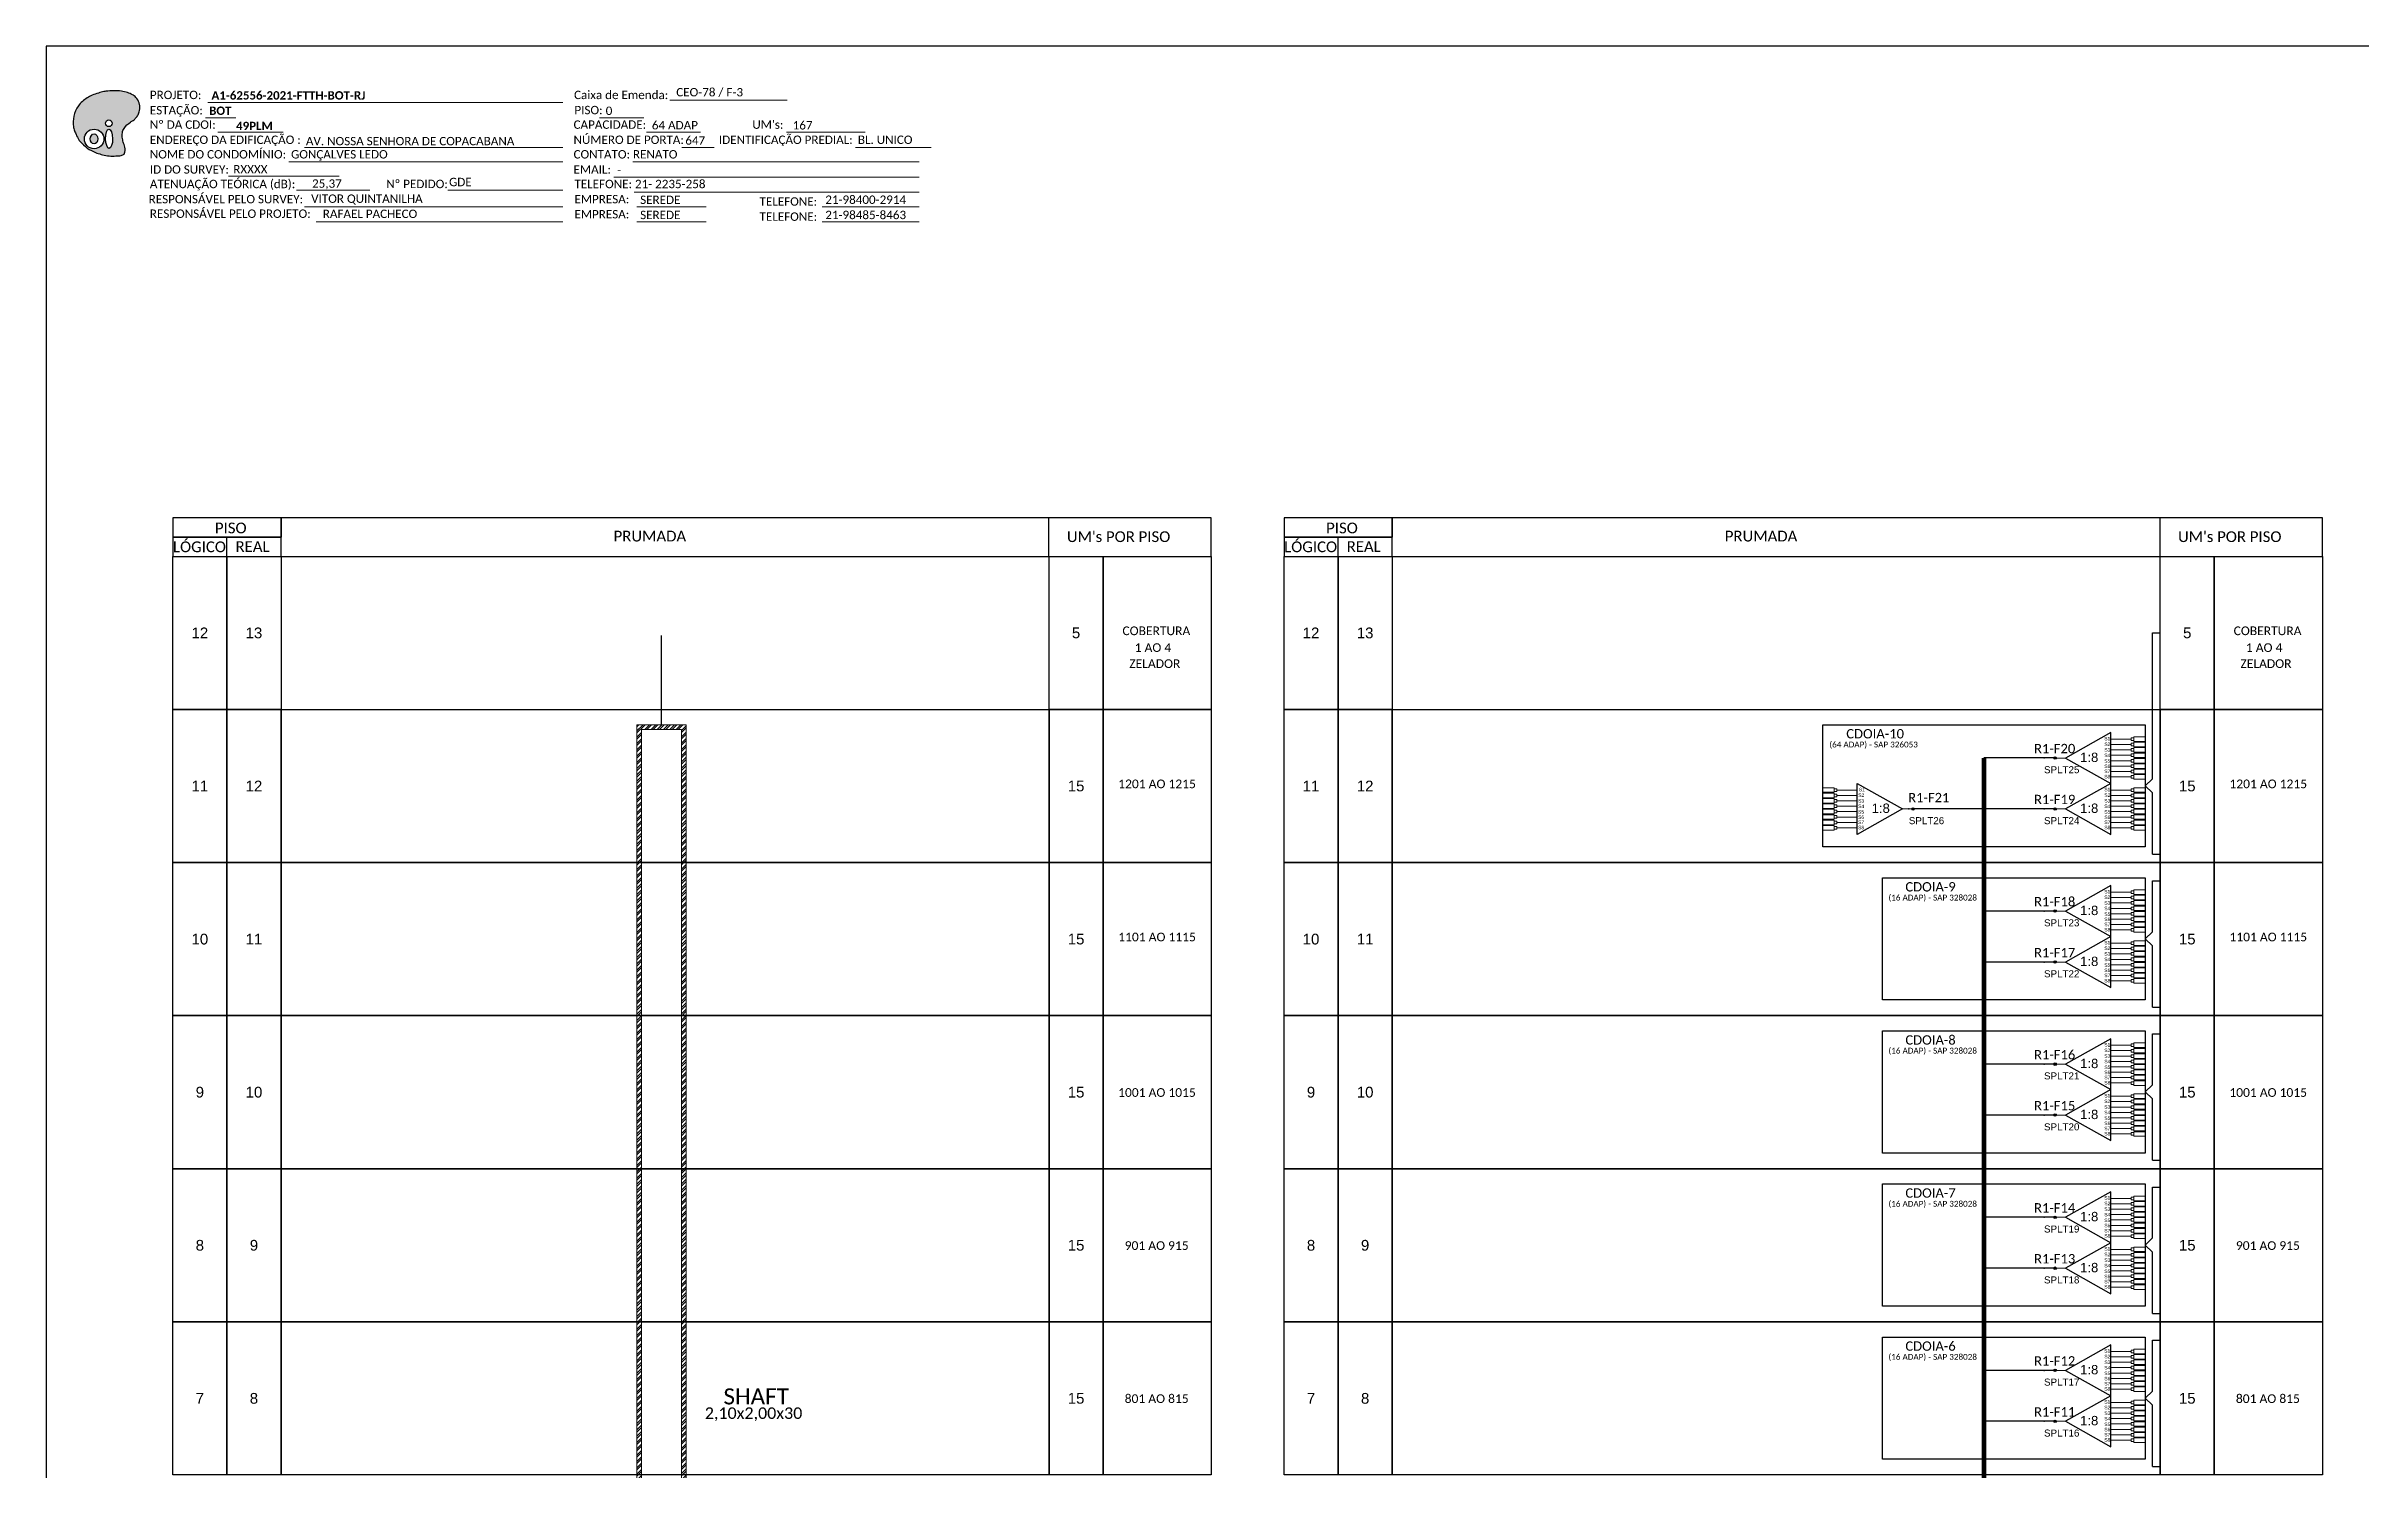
# Model space of a CAD drawing. Header units: inches. Extents: x 1395 to 3179, y -90 to 504.
# Drawn here: x 2340.9 to 2836.2, y 199.3 to 503.9 of the extents above; entities that cross this region are included whole.
import ezdxf
from ezdxf.enums import TextEntityAlignment as Align

# ---------------------------------------------------------------- set-up
doc = ezdxf.new("R2010")
doc.units = ezdxf.units.IN
doc.header["$MEASUREMENT"] = 0
doc.styles.add('ARIAL', font='arial.ttf')
doc.styles.add('WMF-Calibri0', font='CALIBRI.TTF')
doc.styles.add('WMF-Calibri1', font='CALIBRIB.TTF')

# ---------------------------------------------------------------- blocks, each defined once
blk = doc.blocks.new('SPLT_1-8_SC-APC')
at = {"color": 1}
blk.add_lwpolyline([(-7.37, -2.1), (-17.04, -7.55), (-7.37, -13), (-7.37, -2.1)], dxfattribs=at)
at = {"color": 3, "lineweight": 0}
for points in [[(-2.99, -3.51), (-7.37, -3.51)], [(-7.37, -4.66), (-2.99, -4.66)], [(-2.41, -3.02), (-2.41, -4)], [(-2.41, -3.02), (0, -3.02)], [(-2.41, -4), (0, -4)], [(-2.41, -4.17), (-2.41, -5.16)], [(-2.41, -4.17), (0, -4.17)], [(-7.37, -5.82), (-2.99, -5.82)], [(-7.37, -6.97), (-2.99, -6.97)], [(-7.37, -8.12), (-2.99, -8.12)], [(-7.37, -9.28), (-2.99, -9.28)], [(-2.41, -5.16), (0, -5.16)], [(-2.41, -5.32), (-2.41, -6.31)], [(-2.41, -5.32), (0, -5.32)], [(-2.41, -6.31), (0, -6.31)], [(-2.41, -6.48), (-2.41, -7.46)], [(-2.41, -6.48), (0, -6.48)], [(-2.41, -7.46), (0, -7.46)], [(-2.41, -7.63), (-2.41, -8.62)], [(-2.41, -7.63), (0, -7.63)], [(-2.41, -8.62), (0, -8.62)], [(-2.41, -8.78), (-2.41, -9.77)], [(-2.41, -8.78), (0, -8.78)], [(-2.41, -9.77), (0, -9.77)], [(-7.37, -10.43), (-2.99, -10.43)], [(-7.37, -11.58), (-2.99, -11.58)], [(-2.41, -9.94), (-2.41, -10.92)], [(-2.41, -9.94), (0, -9.94)], [(-2.41, -10.92), (0, -10.92)], [(-2.41, -11.09), (-2.41, -12.08)], [(-2.41, -11.09), (0, -11.09)], [(-2.41, -12.08), (0, -12.08)]]:
    blk.add_lwpolyline(points, dxfattribs=at)
for points in [[(-2.99, -3.22), (-2.41, -3.22), (-2.41, -3.8), (-2.99, -3.8)], [(-2.99, -4.38), (-2.41, -4.38), (-2.41, -4.95), (-2.99, -4.95)], [(-2.99, -5.53), (-2.41, -5.53), (-2.41, -6.1), (-2.99, -6.1)], [(-2.99, -6.68), (-2.41, -6.68), (-2.41, -7.26), (-2.99, -7.26)], [(-2.99, -7.84), (-2.41, -7.84), (-2.41, -8.41), (-2.99, -8.41)], [(-2.99, -8.99), (-2.41, -8.99), (-2.41, -9.56), (-2.99, -9.56)], [(-2.99, -10.14), (-2.41, -10.14), (-2.41, -10.72), (-2.99, -10.72)], [(-2.99, -11.3), (-2.41, -11.3), (-2.41, -11.87), (-2.99, -11.87)]]:
    blk.add_lwpolyline(points, close=True, dxfattribs=at)
at = {"color": 1, "lineweight": 0}
blk.add_lwpolyline([(-17.04, -7.55), (-19.26, -7.55)], dxfattribs=at)
at = {"color": 1, "style": 'ARIAL'}
for s, height, p in [('S1', 0.75, (-8.74, -3.78)), ('S2', 0.75, (-8.74, -4.97)), ('1:8', 2, (-13.91, -8.4)), ('S3', 0.75, (-8.74, -6.18)), ('S4', 0.75, (-8.74, -7.36)), ('S5', 0.75, (-8.74, -8.57)), ('S6', 0.75, (-8.74, -9.69)), ('S7', 0.75, (-8.74, -10.78)), ('S8', 0.75, (-8.74, -11.9))]:
    blk.add_text(s, height=height, dxfattribs=at).set_placement(p)
blk = doc.blocks.new('SPLITTER_')
blk.add_point((0, 0))
at = {"style": 'ARIAL', "flags": 4}
blk.add_attdef('SPLT', (0, -3.26), '', height=1.5, dxfattribs=at)
blk = doc.blocks.new('SPLT_1-8_SC-APC_ESQ')
at = {"color": 3, "lineweight": 0}
for points in [[(2.41, -3.02), (0, -3.02)], [(2.41, -4), (0, -4)], [(2.41, -4.17), (0, -4.17)], [(2.41, -3.02), (2.41, -4)], [(2.41, -4.17), (2.41, -5.16)], [(2.99, -3.51), (7.37, -3.51)], [(7.37, -4.66), (2.99, -4.66)], [(2.41, -5.16), (0, -5.16)], [(2.41, -5.32), (0, -5.32)], [(2.41, -6.31), (0, -6.31)], [(2.41, -6.48), (0, -6.48)], [(2.41, -7.46), (0, -7.46)], [(2.41, -7.63), (0, -7.63)], [(2.41, -8.62), (0, -8.62)], [(2.41, -8.78), (0, -8.78)], [(2.41, -9.77), (0, -9.77)], [(2.41, -5.32), (2.41, -6.31)], [(2.41, -6.48), (2.41, -7.46)], [(2.41, -7.63), (2.41, -8.62)], [(2.41, -8.78), (2.41, -9.77)], [(7.37, -5.82), (2.99, -5.82)], [(7.37, -6.97), (2.99, -6.97)], [(7.37, -8.12), (2.99, -8.12)], [(7.37, -9.28), (2.99, -9.28)], [(2.41, -9.94), (0, -9.94)], [(2.41, -10.92), (0, -10.92)], [(2.41, -11.09), (0, -11.09)], [(2.41, -12.08), (0, -12.08)], [(2.41, -9.94), (2.41, -10.92)], [(2.41, -11.09), (2.41, -12.08)], [(7.37, -10.43), (2.99, -10.43)], [(7.37, -11.58), (2.99, -11.58)]]:
    blk.add_lwpolyline(points, dxfattribs=at)
for points in [[(2.99, -3.22), (2.41, -3.22), (2.41, -3.8), (2.99, -3.8)], [(2.99, -4.38), (2.41, -4.38), (2.41, -4.95), (2.99, -4.95)], [(2.99, -5.53), (2.41, -5.53), (2.41, -6.1), (2.99, -6.1)], [(2.99, -6.68), (2.41, -6.68), (2.41, -7.26), (2.99, -7.26)], [(2.99, -7.84), (2.41, -7.84), (2.41, -8.41), (2.99, -8.41)], [(2.99, -8.99), (2.41, -8.99), (2.41, -9.56), (2.99, -9.56)], [(2.99, -10.14), (2.41, -10.14), (2.41, -10.72), (2.99, -10.72)], [(2.99, -11.3), (2.41, -11.3), (2.41, -11.87), (2.99, -11.87)]]:
    blk.add_lwpolyline(points, close=True, dxfattribs=at)
at = {"color": 1}
blk.add_lwpolyline([(7.37, -2.1), (17.04, -7.55), (7.37, -13), (7.37, -2.1)], dxfattribs=at)
at = {"color": 1, "lineweight": 0}
blk.add_lwpolyline([(17.04, -7.55), (19.26, -7.55)], dxfattribs=at)
at = {"color": 1, "style": 'ARIAL'}
for s, height, p in [('S2', 0.75, (7.56, -4.97)), ('S1', 0.75, (7.7, -3.78)), ('S5', 0.75, (7.55, -8.57)), ('S3', 0.75, (7.55, -6.18)), ('S4', 0.75, (7.55, -7.36)), ('S6', 0.75, (7.55, -9.69)), ('1:8', 2, (10.45, -8.4)), ('S7', 0.75, (7.55, -10.78)), ('S8', 0.75, (7.55, -11.9))]:
    blk.add_text(s, height=height, dxfattribs=at).set_placement(p)
blk = doc.blocks.new('OI')
h = blk.add_hatch(color=40)
edge = h.paths.add_edge_path()
edge.add_spline(control_points=[(4.35, -0.67), (3.92, -0.99), (3.26, -1.5), (2.81, -2.59), (2.9, -3.5), (3.06, -4.27), (3.31, -4.85), (3.37, -5.39), (3.4, -5.88), (3.2, -6.4), (2.54, -6.61), (1.65, -6.63), (0.55, -6.67), (-0.56, -6.42), (-1.61, -6.14), (-2.77, -5.61), (-3.92, -4.77), (-4.89, -3.7), (-5.34, -2.65), (-5.6, -1.94), (-5.85, -0.96), (-5.71, 0.47), (-5.1, 2.02), (-4.14, 3.02), (-3.3, 3.61), (-2.37, 4.16), (-1.36, 4.44), (-0.56, 4.7), (0.79, 4.85), (2.24, 4.97), (3.79, 4.57), (4.67, 4.21), (5.44, 3.65), (5.76, 2.99), (6.03, 2.21), (6.01, 1.46), (5.72, 0.64), (5.31, 0.08), (4.88, -0.38), (4.51, -0.55), (4.35, -0.67)], knot_values=[0, 0, 0, 0, 1.60434, 2.417191, 3.427595, 4.282808, 4.776746, 5.304182, 5.888771, 6.258406, 6.858137, 7.79129, 8.986195, 10.124242, 11.187857, 12.242908, 13.953784, 15.414161, 16.515391, 17.349188, 17.675853, 19.552021, 21.515531, 22.568638, 23.63245, 24.621084, 25.782718, 26.745347, 27.142653, 29.870543, 31.004649, 31.921532, 32.709589, 33.801391, 34.042471, 35.192333, 35.971461, 36.628871, 37.254359, 37.836911, 37.836911, 37.836911, 37.836911], degree=3, periodic=0)
h.paths.add_polyline_path([(1.13, -0.87, -1), (-0.04, -0.87, -1)], flags=16)
edge = h.paths.add_edge_path(flags=16)
edge.add_ellipse((0.56, -3.59), major_axis=(-0.02, 1.71), ratio=0.361305, start_angle=0, end_angle=360)
h.paths.add_polyline_path([(-0.36, -3.62, -1), (-3.8, -3.62, -1)], flags=16)
edge = h.paths.add_edge_path(flags=0)
edge.add_ellipse((-2.08, -3.62), major_axis=(0, 0.885), ratio=0.758294, start_angle=0, end_angle=360)
at = {"color": 40}
for centre, radius in [((-2.08, -3.62), 1.72), ((0.54, -0.87), 0.587)]:
    blk.add_circle(centre, radius, dxfattribs=at)
blk.add_ellipse((-2.08, -3.62), major_axis=(0, 0.885), ratio=0.758294, start_param=-3.141592653589792, end_param=3.141592653589792, dxfattribs=at)
blk.add_ellipse((0.56, -3.59), major_axis=(-0.02, 1.71), ratio=0.361305, dxfattribs=at)
at = {"color": 40, "start_tangent": (-0.800898, -0.598801), "end_tangent": (-0.800898, -0.598801)}
blk.add_spline([(4.35, -0.67), (3.2, -1.78), (2.9, -2.54), (2.92, -3.55), (3.12, -4.38), (3.28, -4.85), (3.37, -5.37), (3.35, -5.95), (3.2, -6.29), (2.66, -6.55), (1.73, -6.63), (0.54, -6.62), (-0.58, -6.41), (-1.6, -6.11), (-2.56, -5.67), (-3.95, -4.67), (-4.89, -3.56), (-5.37, -2.56), (-5.64, -1.78), (-5.72, -1.46), (-5.63, 0.42), (-4.84, 2.22), (-4.13, 2.99), (-3.27, 3.62), (-2.4, 4.09), (-1.3, 4.47), (-0.37, 4.72), (0.02, 4.77), (2.75, 4.8), (3.85, 4.53), (4.69, 4.16), (5.31, 3.68), (5.85, 2.73), (5.93, 2.5), (5.94, 1.35), (5.67, 0.62), (5.29, 0.08), (4.84, -0.36), (4.35, -0.67)], degree=3, dxfattribs=at)

msp = doc.modelspace()

# ---------------------------------------------------------------- hatches: boundary and pattern name
h = msp.add_hatch()
h.set_pattern_fill('ANSI32', color=3, scale=0.1)
h.set_pattern_definition([(45, (-5172.0633, 2393.9576), (-0.67351921, 0.67351921), []), (45, (-5171.6142, 2393.9576), (-0.67351921, 0.67351921), [])])
h.paths.add_polyline_path([(2467.27, 358.83), (2477.78, 358.83), (2477.78, 45.59), (2467.27, 45.59)])
h.paths.add_polyline_path([(2468.27, 357.83), (2476.78, 357.83), (2476.78, 46.59), (2468.27, 46.59)], flags=16)
h = msp.add_hatch(color=3)
h.dxf.hatch_style = 1
edge = h.paths.add_edge_path()
edge.add_arc((2770.65, 351.72), 0.256, 0, 360)
h = msp.add_hatch(color=3)
h.dxf.hatch_style = 1
edge = h.paths.add_edge_path()
edge.add_arc((2740.22, 340.82), 0.256, 0, 360)
h = msp.add_hatch(color=3)
h.dxf.hatch_style = 1
edge = h.paths.add_edge_path()
edge.add_arc((2770.65, 340.82), 0.256, 0, 360)
h = msp.add_hatch(color=3)
h.dxf.hatch_style = 1
edge = h.paths.add_edge_path()
edge.add_arc((2770.65, 318.97), 0.256, 0, 360)
h = msp.add_hatch(color=3)
h.dxf.hatch_style = 1
edge = h.paths.add_edge_path()
edge.add_arc((2770.65, 308.08), 0.256, 0, 360)
h = msp.add_hatch(color=3)
h.dxf.hatch_style = 1
edge = h.paths.add_edge_path()
edge.add_arc((2770.65, 286.23), 0.256, 0, 360)
h = msp.add_hatch(color=3)
h.dxf.hatch_style = 1
edge = h.paths.add_edge_path()
edge.add_arc((2770.65, 275.33), 0.256, 0, 360)
h = msp.add_hatch(color=3)
h.dxf.hatch_style = 1
edge = h.paths.add_edge_path()
edge.add_arc((2770.65, 253.49), 0.256, 0, 360)
h = msp.add_hatch(color=3)
h.dxf.hatch_style = 1
edge = h.paths.add_edge_path()
edge.add_arc((2770.65, 242.59), 0.256, 0, 360)
h = msp.add_hatch(color=3)
h.dxf.hatch_style = 1
edge = h.paths.add_edge_path()
edge.add_arc((2770.65, 220.74), 0.256, 0, 360)
h = msp.add_hatch(color=3)
h.dxf.hatch_style = 1
edge = h.paths.add_edge_path()
edge.add_arc((2770.65, 209.84), 0.256, 0, 360)

# ---------------------------------------------------------------- linework, layer by layer
at = {"color": 3}
for p, q in [((2791.47, 354.17), (2791.47, 378.47)), ((2791.47, 347.28), (2791.47, 354.17)), ((2789.91, 345.78), (2791.47, 347.28)), ((2791.47, 344.27), (2789.91, 345.78)), ((2791.47, 331.16), (2791.47, 344.27)), ((2791.47, 314.54), (2791.47, 325.43)), ((2789.91, 313.03), (2791.47, 314.54)), ((2791.47, 311.53), (2789.91, 313.03)), ((2791.47, 298.41), (2791.47, 311.53)), ((2791.47, 281.8), (2791.47, 292.69)), ((2789.91, 280.29), (2791.47, 281.8)), ((2791.47, 278.78), (2789.91, 280.29)), ((2791.47, 265.67), (2791.47, 278.78)), ((2791.47, 249.05), (2791.47, 259.94)), ((2789.91, 247.55), (2791.47, 249.05)), ((2791.47, 246.04), (2789.91, 247.55)), ((2791.47, 232.93), (2791.47, 246.04)), ((2791.47, 216.31), (2791.47, 227.2)), ((2789.91, 214.8), (2791.47, 216.31)), ((2791.47, 213.29), (2789.91, 214.8)), ((2791.47, 200.18), (2791.47, 213.29))]:
    msp.add_line(p, q, dxfattribs=at)
at = {"color": 1}
for p, q in [((2720.96, 358.84), (2789.91, 358.84)), ((2720.96, 332.71), (2720.96, 358.84)), ((2789.91, 358.84), (2789.91, 332.71)), ((2789.91, 332.71), (2720.96, 332.71))]:
    msp.add_line(p, q, dxfattribs=at)
for points in [[(2340.92, -90.07), (3179.49, -90.07), (3179.49, 503.93), (2340.92, 503.93), (2340.92, -90.07)], [(2391.13, 394.84), (2590.14, 394.84), (2590.14, 403.06), (2391.13, 403.06), (2391.13, 403.06), (2391.13, 398.95)], [(2555.4, 394.84), (2555.4, 403.06)], [(2628.83, 394.84), (2827.84, 394.84), (2827.84, 403.06), (2628.83, 403.06), (2628.83, 403.06), (2628.83, 398.95)], [(2793.11, 394.84), (2793.11, 403.06)], [(2379.55, 394.84), (2379.55, 398.95)], [(2617.26, 394.84), (2617.26, 398.95)], [(2791.47, 200.18), (2793.12, 200.18)]]:
    msp.add_lwpolyline(points)
at = {"color": 7, "lineweight": 0}
for points in [[(2375.47, 491.89), (2451.44, 491.89)], [(2474.28, 492.38), (2499.41, 492.38)], [(2374.95, 488.61), (2381.5, 488.61)], [(2377.61, 485.54), (2391.56, 485.54)], [(2459.24, 488.65), (2468.72, 488.65)], [(2469.28, 485.54), (2480.9, 485.54)], [(2499.23, 485.54), (2516.08, 485.54)], [(2396.18, 482.31), (2451.44, 482.31)], [(2476.87, 482.31), (2483.81, 482.31)], [(2514.04, 482.31), (2530.22, 482.31)], [(2379.93, 476.13), (2403.56, 476.13)], [(2392.77, 479.19), (2451.44, 479.19)], [(2462.36, 475.96), (2527.63, 475.96)], [(2466.4, 479.19), (2527.63, 479.19)], [(2394.47, 473.16), (2410.14, 473.16)], [(2426.8, 473.17), (2451.29, 473.17)], [(2427.3, 473.17), (2451.45, 473.17)], [(2466.65, 472.72), (2527.63, 472.72)], [(2396.18, 469.61), (2451.44, 469.61)], [(2398.67, 466.37), (2451.44, 466.37)], [(2467.26, 469.61), (2482.05, 469.61)], [(2467.26, 466.37), (2482.05, 466.37)], [(2506.86, 469.61), (2527.63, 469.61)], [(2506.86, 466.37), (2527.63, 466.37)]]:
    msp.add_lwpolyline(points, dxfattribs=at)
at = {"color": 0}
for points in [[(2367.98, 398.95), (2391.13, 398.95), (2391.13, 403.06), (2367.98, 403.06)], [(2605.69, 398.95), (2628.83, 398.95), (2628.83, 403.06), (2605.69, 403.06)], [(2367.98, 394.84), (2391.13, 394.84), (2391.13, 398.95), (2367.98, 398.95)], [(2605.69, 394.84), (2628.83, 394.84), (2628.83, 398.95), (2605.69, 398.95)]]:
    msp.add_lwpolyline(points, close=True, dxfattribs=at)
for points in [[(2367.98, 394.84), (2379.55, 394.84), (2379.55, 362.1), (2367.98, 362.1)], [(2379.55, 394.84), (2391.13, 394.84), (2391.13, 362.1), (2379.55, 362.1)], [(2555.42, 394.84), (2566.99, 394.84), (2566.99, 362.1), (2555.42, 362.1)], [(2566.99, 394.84), (2590.14, 394.84), (2590.14, 362.1), (2566.99, 362.1)], [(2605.69, 394.84), (2617.26, 394.84), (2617.26, 362.1), (2605.69, 362.1)], [(2617.26, 394.84), (2628.83, 394.84), (2628.83, 362.1), (2617.26, 362.1)], [(2793.12, 394.84), (2804.7, 394.84), (2804.7, 362.1), (2793.12, 362.1)], [(2804.7, 394.84), (2827.84, 394.84), (2827.84, 362.1), (2804.7, 362.1)], [(2367.98, 362.1), (2379.55, 362.1), (2379.55, 329.35), (2367.98, 329.35)], [(2379.55, 362.1), (2391.13, 362.1), (2391.13, 329.35), (2379.55, 329.35)], [(2391.13, 362.1), (2555.42, 362.1), (2555.42, 329.35), (2391.13, 329.35)], [(2555.42, 362.1), (2566.99, 362.1), (2566.99, 329.35), (2555.42, 329.35)], [(2566.99, 362.1), (2590.14, 362.1), (2590.14, 329.35), (2566.99, 329.35)], [(2605.69, 362.1), (2617.26, 362.1), (2617.26, 329.35), (2605.69, 329.35)], [(2617.26, 362.1), (2628.83, 362.1), (2628.83, 329.35), (2617.26, 329.35)], [(2628.83, 362.1), (2793.12, 362.1), (2793.12, 329.35), (2628.83, 329.35)], [(2793.12, 362.1), (2804.7, 362.1), (2804.7, 329.35), (2793.12, 329.35)], [(2804.7, 362.1), (2827.84, 362.1), (2827.84, 329.35), (2804.7, 329.35)], [(2367.98, 329.35), (2379.55, 329.35), (2379.55, 296.61), (2367.98, 296.61)], [(2379.55, 329.35), (2391.13, 329.35), (2391.13, 296.61), (2379.55, 296.61)], [(2391.13, 329.35), (2555.42, 329.35), (2555.42, 296.61), (2391.13, 296.61)], [(2555.42, 329.35), (2566.99, 329.35), (2566.99, 296.61), (2555.42, 296.61)], [(2566.99, 329.35), (2590.14, 329.35), (2590.14, 296.61), (2566.99, 296.61)], [(2605.69, 329.35), (2617.26, 329.35), (2617.26, 296.61), (2605.69, 296.61)], [(2617.26, 329.35), (2628.83, 329.35), (2628.83, 296.61), (2617.26, 296.61)], [(2628.83, 329.35), (2793.12, 329.35), (2793.12, 296.61), (2628.83, 296.61)], [(2793.12, 329.35), (2804.7, 329.35), (2804.7, 296.61), (2793.12, 296.61)], [(2804.7, 329.35), (2827.84, 329.35), (2827.84, 296.61), (2804.7, 296.61)], [(2367.98, 296.61), (2379.55, 296.61), (2379.55, 263.87), (2367.98, 263.87)], [(2379.55, 296.61), (2391.13, 296.61), (2391.13, 263.87), (2379.55, 263.87)], [(2391.13, 296.61), (2555.42, 296.61), (2555.42, 263.87), (2391.13, 263.87)], [(2555.42, 296.61), (2566.99, 296.61), (2566.99, 263.87), (2555.42, 263.87)], [(2566.99, 296.61), (2590.14, 296.61), (2590.14, 263.87), (2566.99, 263.87)], [(2605.69, 296.61), (2617.26, 296.61), (2617.26, 263.87), (2605.69, 263.87)], [(2617.26, 296.61), (2628.83, 296.61), (2628.83, 263.87), (2617.26, 263.87)], [(2628.83, 296.61), (2793.12, 296.61), (2793.12, 263.87), (2628.83, 263.87)], [(2793.12, 296.61), (2804.7, 296.61), (2804.7, 263.87), (2793.12, 263.87)], [(2804.7, 296.61), (2827.84, 296.61), (2827.84, 263.87), (2804.7, 263.87)], [(2367.98, 263.87), (2379.55, 263.87), (2379.55, 231.12), (2367.98, 231.12)], [(2379.55, 263.87), (2391.13, 263.87), (2391.13, 231.12), (2379.55, 231.12)], [(2391.13, 263.87), (2555.42, 263.87), (2555.42, 231.12), (2391.13, 231.12)], [(2555.42, 263.87), (2566.99, 263.87), (2566.99, 231.12), (2555.42, 231.12)], [(2566.99, 263.87), (2590.14, 263.87), (2590.14, 231.12), (2566.99, 231.12)], [(2605.69, 263.87), (2617.26, 263.87), (2617.26, 231.12), (2605.69, 231.12)], [(2617.26, 263.87), (2628.83, 263.87), (2628.83, 231.12), (2617.26, 231.12)], [(2628.83, 263.87), (2793.12, 263.87), (2793.12, 231.12), (2628.83, 231.12)], [(2793.12, 263.87), (2804.7, 263.87), (2804.7, 231.12), (2793.12, 231.12)], [(2804.7, 263.87), (2827.84, 263.87), (2827.84, 231.12), (2804.7, 231.12)], [(2367.98, 231.12), (2379.55, 231.12), (2379.55, 198.38), (2367.98, 198.38)], [(2379.55, 231.12), (2391.13, 231.12), (2391.13, 198.38), (2379.55, 198.38)], [(2391.13, 231.12), (2555.42, 231.12), (2555.42, 198.38), (2391.13, 198.38)], [(2555.42, 231.12), (2566.99, 231.12), (2566.99, 198.38), (2555.42, 198.38)], [(2566.99, 231.12), (2590.14, 231.12), (2590.14, 198.38), (2566.99, 198.38)], [(2605.69, 231.12), (2617.26, 231.12), (2617.26, 198.38), (2605.69, 198.38)], [(2617.26, 231.12), (2628.83, 231.12), (2628.83, 198.38), (2617.26, 198.38)], [(2628.83, 231.12), (2793.12, 231.12), (2793.12, 198.38), (2628.83, 198.38)], [(2793.12, 231.12), (2804.7, 231.12), (2804.7, 198.38), (2793.12, 198.38)], [(2804.7, 231.12), (2827.84, 231.12), (2827.84, 198.38), (2804.7, 198.38)]]:
    msp.add_lwpolyline(points, close=True)
at = {"color": 3}
for points in [[(2472.52, 358.83), (2472.52, 377.92)], [(2791.47, 378.47), (2793.12, 378.47)], [(2791.47, 331.16), (2793.12, 331.16)], [(2791.47, 325.43), (2793.12, 325.43)], [(2791.47, 298.41), (2793.12, 298.41)], [(2791.47, 292.69), (2793.12, 292.69)], [(2791.47, 265.67), (2793.12, 265.67)], [(2791.47, 259.94), (2793.12, 259.94)], [(2791.47, 232.93), (2793.12, 232.93)], [(2791.47, 227.2), (2793.12, 227.2)]]:
    msp.add_lwpolyline(points, dxfattribs=at)
at = {"color": 2, "lineweight": 0}
for points in [[(2467.27, 358.83), (2477.78, 358.83), (2477.78, 45.59), (2467.27, 45.59)], [(2468.27, 357.83), (2476.78, 357.83), (2476.78, 46.59), (2468.27, 46.59)]]:
    msp.add_lwpolyline(points, close=True, dxfattribs=at)
at = {"color": 5, "const_width": 1}
msp.add_lwpolyline([(2755.43, 351.72), (2755.43, 2.81)], dxfattribs=at)
at = {"color": 5}
for points in [[(2770.65, 351.72), (2755.43, 351.72)], [(2755.43, 340.82), (2740.22, 340.82)], [(2770.65, 340.82), (2755.43, 340.82)], [(2770.65, 318.97), (2755.43, 318.97)], [(2770.65, 308.08), (2755.43, 308.08)], [(2770.65, 286.23), (2755.43, 286.23)], [(2770.65, 275.33), (2755.43, 275.33)], [(2770.65, 253.49), (2755.43, 253.49)], [(2770.65, 242.59), (2755.43, 242.59)], [(2770.65, 220.74), (2755.43, 220.74)], [(2770.65, 209.84), (2755.43, 209.84)]]:
    msp.add_lwpolyline(points, dxfattribs=at)
at = {"color": 1}
for points in [[(2733.72, 326.1), (2789.91, 326.1), (2789.91, 299.97), (2733.72, 299.97)], [(2733.72, 293.36), (2789.91, 293.36), (2789.91, 267.22), (2733.72, 267.22)], [(2733.72, 260.61), (2789.91, 260.61), (2789.91, 234.48), (2733.72, 234.48)], [(2733.72, 227.87), (2789.91, 227.87), (2789.91, 201.74), (2733.72, 201.74)]]:
    msp.add_lwpolyline(points, close=True, dxfattribs=at)
at = {"color": 3}
for centre in [(2770.65, 351.72), (2740.22, 340.82), (2770.65, 340.82), (2770.65, 318.97), (2770.65, 308.08), (2770.65, 286.23), (2770.65, 275.33), (2770.65, 253.49), (2770.65, 242.59), (2770.65, 220.74), (2770.65, 209.84)]:
    msp.add_circle(centre, 0.256, dxfattribs=at)

# ---------------------------------------------------------------- block references
at = {"color": 7, "xscale": 1.213923925196705, "yscale": 1.21392392515554, "zscale": 1.213923925163967, "rotation": 0.153289602326381}
msp.add_blockref('OI', (2353.66, 488.52), dxfattribs=at)
at = {"color": 3}
for p in [(2789.91, 359.26), (2789.91, 348.37), (2789.91, 326.52), (2789.91, 315.62), (2789.91, 293.78), (2789.91, 282.88), (2789.91, 261.03), (2789.91, 250.13), (2789.91, 228.29), (2789.91, 217.39)]:
    msp.add_blockref('SPLT_1-8_SC-APC', p, dxfattribs=at)
ref = msp.add_blockref('SPLITTER_', (2768.27, 351.72))
ref.add_attrib('SPLT', 'SPLT25', (2768.27, 348.46), dxfattribs={"height": 1.5, "style": 'ARIAL'})
msp.add_blockref('SPLT_1-8_SC-APC_ESQ', (2720.96, 348.37))
ref = msp.add_blockref('SPLITTER_', (2739.35, 340.82))
ref.add_attrib('SPLT', 'SPLT26', (2739.35, 337.56), dxfattribs={"height": 1.5, "style": 'ARIAL'})
ref = msp.add_blockref('SPLITTER_', (2768.27, 340.82))
ref.add_attrib('SPLT', 'SPLT24', (2768.27, 337.56), dxfattribs={"height": 1.5, "style": 'ARIAL'})
ref = msp.add_blockref('SPLITTER_', (2768.27, 318.97))
ref.add_attrib('SPLT', 'SPLT23', (2768.27, 315.71), dxfattribs={"height": 1.5, "style": 'ARIAL'})
ref = msp.add_blockref('SPLITTER_', (2768.27, 308.08))
ref.add_attrib('SPLT', 'SPLT22', (2768.27, 304.81), dxfattribs={"height": 1.5, "style": 'ARIAL'})
ref = msp.add_blockref('SPLITTER_', (2768.27, 286.23))
ref.add_attrib('SPLT', 'SPLT21', (2768.27, 282.97), dxfattribs={"height": 1.5, "style": 'ARIAL'})
ref = msp.add_blockref('SPLITTER_', (2768.27, 275.33))
ref.add_attrib('SPLT', 'SPLT20', (2768.27, 272.07), dxfattribs={"height": 1.5, "style": 'ARIAL'})
ref = msp.add_blockref('SPLITTER_', (2768.27, 253.49))
ref.add_attrib('SPLT', 'SPLT19', (2768.27, 250.22), dxfattribs={"height": 1.5, "style": 'ARIAL'})
ref = msp.add_blockref('SPLITTER_', (2768.27, 242.59))
ref.add_attrib('SPLT', 'SPLT18', (2768.27, 239.33), dxfattribs={"height": 1.5, "style": 'ARIAL'})
ref = msp.add_blockref('SPLITTER_', (2768.27, 220.74))
ref.add_attrib('SPLT', 'SPLT17', (2768.27, 217.48), dxfattribs={"height": 1.5, "style": 'ARIAL'})
ref = msp.add_blockref('SPLITTER_', (2768.27, 209.84))
ref.add_attrib('SPLT', 'SPLT16', (2768.27, 206.58), dxfattribs={"height": 1.5, "style": 'ARIAL'})

# ---------------------------------------------------------------- texts
at = {"color": 7, "lineweight": 0, "style": 'WMF-Calibri0'}
for s, height, p in [('ESTAÇÃO:', 1.793, (2363.07, 489.36)), ('PROJETO:', 1.793, (2363.07, 492.64)), ('Caixa de Emenda:', 1.7927, (2453.82, 492.64)), ('PISO:', 1.793, (2453.89, 489.4)), ('Nº DA CDOI:', 1.7927, (2363.07, 486.29)), ('CAPACIDADE:', 1.7927, (2453.71, 486.29)), ("UM's:", 1.793, (2491.96, 486.29)), ('ENDEREÇO DA EDIFICAÇÃO :', 1.7927, (2363.07, 483.05)), ('NOME DO CONDOMÍNIO:', 1.7927, (2363.07, 479.94)), ('GONÇALVES LEDO', 1.7927, (2393.28, 479.94)), ('CONTATO: RENATO', 1.7927, (2453.71, 479.94)), ('NÚMERO DE PORTA:', 1.7927, (2453.71, 483.05)), ('IDENTIFICAÇÃO PREDIAL:', 1.7927, (2484.8, 483.05)), ('BL. UNICO', 1.793, (2514.54, 483.05)), ('ATENUAÇÃO TEÓRICA (dB):', 1.7927, (2363.07, 473.59)), ('ID DO SURVEY:', 1.7927, (2363.07, 476.7)), ('Nº PEDIDO:', 1.793, (2413.65, 473.6)), ('EMAIL:', 1.793, (2453.71, 476.7)), ('TELEFONE: 21- 2235-258', 1.7927, (2453.9, 473.59)), ('RESPONSÁVEL PELO SURVEY:', 1.7927, (2362.82, 470.35)), ('EMPRESA:', 1.793, (2453.9, 470.35)), ('TELEFONE:', 1.793, (2493.5, 469.85)), ('RESPONSÁVEL PELO PROJETO:', 1.7927, (2363.07, 467.24)), ('EMPRESA:', 1.793, (2453.9, 467.12)), ('TELEFONE:', 1.793, (2493.5, 466.61))]:
    msp.add_text(s, height=height, dxfattribs=at).set_placement(p)
at = {"color": 7, "linetype": 'Continuous'}
for s, height, style, p in [('BOT', 1.793, 'WMF-Calibri1', (2375.75, 489.26)), ('A1-62556-2021-FTTH-BOT-RJ', 1.7927, 'WMF-Calibri1', (2376.26, 492.54)), ('0', 1.79, 'WMF-Calibri0', (2460.59, 489.25)), ('CEO-78 / F-3', 1.7927, 'WMF-Calibri0', (2475.68, 493.22)), ('AV. NOSSA SENHORA DE COPACABANA', 1.7927, 'WMF-Calibri0', (2396.45, 482.76)), ('647', 1.793, 'WMF-Calibri0', (2477.62, 482.9)), ('-', 1.79, 'WMF-Calibri0', (2463.06, 476.55)), ('VITOR QUINTANILHA', 1.7927, 'WMF-Calibri0', (2397.58, 470.45)), ('SEREDE', 1.793, 'WMF-Calibri0', (2467.96, 470.21)), ('21-98400-2914', 1.7927, 'WMF-Calibri0', (2507.56, 470.23)), ('RAFAEL PACHECO', 1.7927, 'WMF-Calibri0', (2400.07, 467.21)), ('SEREDE', 1.793, 'WMF-Calibri0', (2467.96, 466.97)), ('21-98485-8463', 1.7927, 'WMF-Calibri0', (2507.56, 466.97))]:
    msp.add_text(s, height=height, dxfattribs=dict(at, style=style)).set_placement(p)
at = {"color": 7, "linetype": 'Continuous', "style": 'WMF-Calibri1'}
msp.add_text('49PLM', height=1.793, dxfattribs=at).set_placement((2385.45, 486), align=Align.CENTER)
at = {"color": 0, "linetype": 'Continuous', "style": 'WMF-Calibri0'}
for s, p in [('64 ADAP', (2470.46, 486.16)), ('167', (2500.58, 486.14)), ('RXXXX', (2380.92, 476.74))]:
    msp.add_text(s, height=1.793, dxfattribs=at).set_placement(p)
at = {"color": 0, "lineweight": 0, "style": 'WMF-Calibri0'}
msp.add_text('25,37', height=1.793, dxfattribs=at).set_placement((2397.77, 473.68))
at = {"color": 7, "style": 'WMF-Calibri0'}
msp.add_text('GDE', height=1.793, dxfattribs=at).set_placement((2427.07, 474.01))
at = {"color": 0, "style": 'WMF-Calibri0'}
for s, p in [('     PISO', (2372.94, 399.76)), ('     PISO', (2610.65, 399.76)), ('  LÓGICO', (2366.4, 395.73)), ('    REAL', (2378.16, 395.79)), ('PRUMADA', (2462.28, 398.02)), ("UM's POR PISO", (2559.24, 397.9)), ('  LÓGICO', (2604.1, 395.73)), ('    REAL', (2615.86, 395.79)), ('PRUMADA', (2699.98, 398.02)), ("UM's POR PISO", (2796.94, 397.9))]:
    msp.add_text(s, height=2.3, dxfattribs=at).set_placement(p)
at = {"style": 'WMF-Calibri0'}
for s, height, p in [('COBERTURA', 1.854, (2571.13, 377.99)), ('COBERTURA', 1.854, (2808.84, 377.99)), ('ZELADOR', 1.854, (2572.6, 370.97)), ('1 AO 4', 1.854, (2573.74, 374.4)), ('ZELADOR', 1.854, (2810.3, 370.97)), ('1 AO 4', 1.854, (2811.45, 374.4)), ('1201 AO 1215', 1.8536, (2570.23, 345.25)), ('1201 AO 1215', 1.8536, (2807.94, 345.25)), ('1101 AO 1115', 1.8536, (2570.23, 312.5)), ('1101 AO 1115', 1.8536, (2807.94, 312.5)), ('1001 AO 1015', 1.8536, (2570.21, 279.24)), ('1001 AO 1015', 1.8536, (2807.92, 279.24)), ('901 AO 915', 1.854, (2571.61, 246.5)), ('901 AO 915', 1.854, (2809.32, 246.5)), ('SHAFT', 3.44, (2485.78, 213.45)), ('801 AO 815', 1.854, (2571.61, 213.76)), ('801 AO 815', 1.854, (2809.32, 213.76)), ('2,10x2,00x30', 2.4688, (2481.79, 210.35))]:
    msp.add_text(s, height=height, dxfattribs=at).set_placement(p)
at = {"color": 1, "style": 'WMF-Calibri0'}
for s, p in [('CDOIA-10', (2725.97, 355.9)), ('CDOIA-9', (2738.61, 323.16)), ('CDOIA-8', (2738.61, 290.41)), ('CDOIA-7', (2738.61, 257.67)), ('CDOIA-6', (2738.61, 224.93))]:
    msp.add_text(s, height=2, dxfattribs=at).set_placement(p)
for s, p in [('(64 ADAP) - SAP 326053', (2731.82, 353.97)), ('(16 ADAP) - SAP 328028', (2744.46, 321.23)), ('(16 ADAP) - SAP 328028', (2744.46, 288.49)), ('(16 ADAP) - SAP 328028', (2744.46, 255.74)), ('(16 ADAP) - SAP 328028', (2744.46, 223))]:
    msp.add_text(s, height=1.25, dxfattribs=at).set_placement(p, align=Align.CENTER)
at = {"color": 5, "style": 'WMF-Calibri0'}
for s, p in [('R1-F20', (2766.14, 352.73)), ('R1-F21', (2739.21, 342.25)), ('R1-F19', (2766.14, 341.84)), ('R1-F18', (2766.14, 319.99)), ('R1-F17', (2766.14, 309.09)), ('R1-F16', (2766.14, 287.25)), ('R1-F15', (2766.14, 276.35)), ('R1-F14', (2766.14, 254.5)), ('R1-F13', (2766.14, 243.61)), ('R1-F12', (2766.14, 221.76)), ('R1-F11', (2766.14, 210.86))]:
    msp.add_text(s, height=2, dxfattribs=at).set_placement(p)
at = {"style": 'ARIAL', "flags": 12}
for tag, p in [('12', (2373.77, 378.47)), ('13', (2385.34, 378.47)), ('5', (2561.21, 378.48)), ('12', (2611.47, 378.47)), ('13', (2623.04, 378.47)), ('5', (2798.91, 378.48)), ('11', (2373.77, 345.72)), ('12', (2385.34, 345.72)), ('15', (2561.21, 345.73)), ('11', (2611.47, 345.72)), ('12', (2623.04, 345.72)), ('15', (2798.91, 345.73)), ('10', (2373.77, 312.98)), ('11', (2385.34, 312.98)), ('15', (2561.21, 312.99)), ('10', (2611.47, 312.98)), ('11', (2623.04, 312.98)), ('15', (2798.91, 312.99)), ('9', (2373.77, 280.24)), ('10', (2385.34, 280.24)), ('15', (2561.21, 280.24)), ('9', (2611.47, 280.24)), ('10', (2623.04, 280.24)), ('15', (2798.91, 280.24)), ('8', (2373.77, 247.49)), ('9', (2385.34, 247.49)), ('15', (2561.21, 247.5)), ('8', (2611.47, 247.49)), ('9', (2623.04, 247.49)), ('15', (2798.91, 247.5)), ('7', (2373.77, 214.75)), ('8', (2385.34, 214.75)), ('15', (2561.21, 214.76)), ('7', (2611.47, 214.75)), ('8', (2623.04, 214.75)), ('15', (2798.91, 214.76))]:
    msp.add_attdef(tag, text='XX', height=2.3, dxfattribs=at).set_placement(p, align=Align.MIDDLE_CENTER)

doc.saveas('drawing.dxf')
